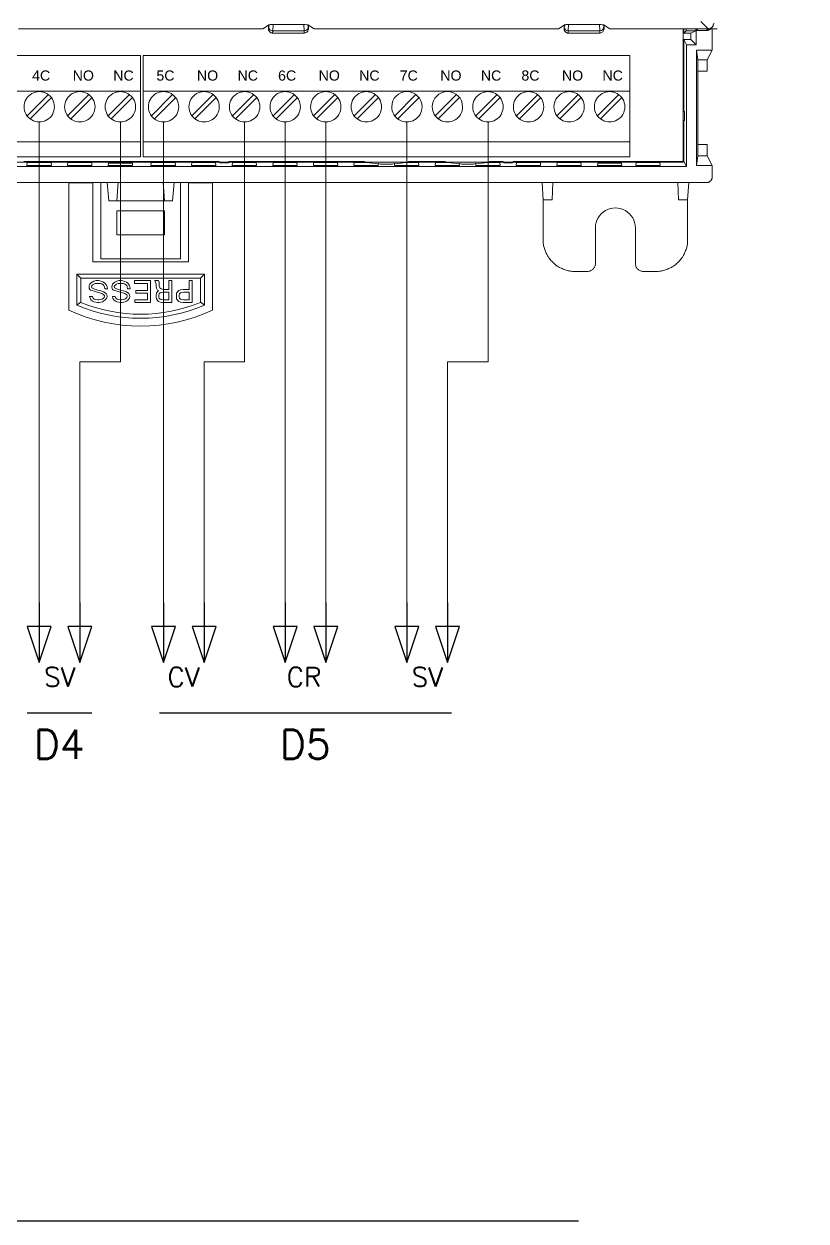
# Model space of a CAD drawing. Header units: inches. Extents: x 75782 to 87231, y -34126 to -18655.
# Drawn here: x 77370.4 to 77532.8, y -28689.3 to -28440.6 of the extents above; entities that cross this region are included whole.
import ezdxf
from ezdxf.enums import TextEntityAlignment as Align

# ---------------------------------------------------------------- set-up
doc = ezdxf.new("R2010")
doc.units = ezdxf.units.IN
doc.header["$MEASUREMENT"] = 0
doc.linetypes.add('DASHED', pattern=[19.05, 12.7, -6.35])
doc.layers.add('A-Cables 220V', color=6, linetype='Continuous', lineweight=18)
doc.layers.add('COMPONENTES', color=251, linetype='Continuous', lineweight=18)
doc.layers.add('TEXTOS', color=7, linetype='Continuous')
doc.styles.add('ARIAL', font='arial.ttf')
doc.styles.get("Standard").update_dxf_attribs({"font": 'ROMANS.SHX'})

# ---------------------------------------------------------------- blocks, each defined once
blk = doc.blocks.new('AK2-XM')
at = {"layer": 'COMPONENTES'}
for p, q in [((31924.92, 23261.9), (31924.85, 23261.85)), ((31924.89, 23261.26), (31924.92, 23261.9)), ((31925.72, 23260.68), (31925.79, 23261.94)), ((31932.21, 23261.94), (31925.79, 23261.94)), ((31932.28, 23260.68), (31932.21, 23261.94)), ((31933.07, 23261.9), (31933.15, 23261.85)), ((31933.11, 23261.26), (31933.07, 23261.9)), ((31986.31, 23261.9), (31986.24, 23261.85)), ((31986.28, 23261.26), (31986.31, 23261.9)), ((31987.11, 23260.68), (31987.17, 23261.94)), ((31993.6, 23261.94), (31987.17, 23261.94)), ((31993.67, 23260.68), (31993.6, 23261.94)), ((31994.49, 23261.26), (31994.46, 23261.9)), ((31994.46, 23261.9), (31994.53, 23261.85)), ((32014.65, 23262.56), (32016.15, 23261.06)), ((31872.94, 23261.06), (31923.67, 23261.06)), ((31924.85, 23261.85), (31923.67, 23261.06)), ((31924.85, 23261.85), (31924.85, 23261.01)), ((31924.85, 23261.01), (31924.86, 23261.02)), ((31925.68, 23260.18), (31925.69, 23260.19)), ((31932.32, 23260.18), (31925.68, 23260.18)), ((31925.69, 23260.19), (31932.31, 23260.19)), ((31925.72, 23260.68), (31932.28, 23260.68)), ((31932.32, 23260.18), (31932.31, 23260.19)), ((31933.15, 23261.01), (31933.13, 23261.02)), ((31933.15, 23261.85), (31934.32, 23261.06)), ((31933.15, 23261.85), (31933.15, 23261.01)), ((31934.32, 23261.06), (31985.06, 23261.06)), ((31986.24, 23261.85), (31985.06, 23261.06)), ((31986.24, 23261.01), (31986.24, 23261.85)), ((31986.24, 23261.01), (31986.25, 23261.02)), ((31987.07, 23260.18), (31987.08, 23260.19)), ((31987.07, 23260.18), (31993.71, 23260.18)), ((31987.08, 23260.19), (31993.69, 23260.19)), ((31987.11, 23260.68), (31993.67, 23260.68)), ((31993.71, 23260.18), (31993.69, 23260.19)), ((31994.53, 23261.01), (31994.52, 23261.02)), ((31994.53, 23261.85), (31995.71, 23261.06)), ((31994.53, 23261.01), (31994.53, 23261.85)), ((31995.71, 23261.06), (32016.15, 23261.06)), ((32010.95, 23233.4), (32010.95, 23261.06)), ((32011.09, 23260.13), (32011.09, 23261.06)), ((32011.09, 23260.13), (32011.59, 23260.63)), ((32012.59, 23260.13), (32011.09, 23260.13)), ((32011.59, 23260.63), (32011.59, 23261.06)), ((32013.58, 23260.63), (32011.59, 23260.63)), ((32012.59, 23260.13), (32013.58, 23260.63)), ((32012.59, 23258.83), (32012.59, 23260.13)), ((32013.58, 23260.63), (32013.58, 23261.06)), ((32013.66, 23260.73), (32013.99, 23261.06)), ((32013.66, 23260.73), (32015.82, 23260.73)), ((32013.66, 23257.76), (32013.66, 23260.73)), ((32016.15, 23261.06), (32013.99, 23261.06)), ((32015.82, 23260.73), (32016.15, 23261.06)), ((32016.98, 23256.63), (32016.98, 23261.06)), ((32011.09, 23243.98), (32011.09, 23258.83)), ((32011.09, 23258.83), (32011.63, 23257.76)), ((32011.09, 23258.83), (32012.59, 23258.83)), ((32011.63, 23257.76), (32011.63, 23232.44)), ((32011.63, 23257.76), (32013.66, 23257.76)), ((32013.66, 23257.76), (32012.59, 23258.83)), ((31797.24, 23255.5), (31898.3, 23255.5)), ((31898.3, 23234.45), (31898.3, 23255.5)), ((31898.85, 23255.5), (31999.91, 23255.5)), ((31898.85, 23234.45), (31898.85, 23255.5)), ((31999.91, 23234.45), (31999.91, 23255.5)), ((32013.74, 23256.63), (32013.74, 23232.69)), ((32016.98, 23256.63), (32013.74, 23256.63)), ((32013.74, 23256.63), (32013.99, 23254.63)), ((32013.99, 23254.63), (32015.98, 23254.63)), ((32013.99, 23254.63), (32013.99, 23252.28)), ((32015.98, 23254.63), (32016.98, 23256.63)), ((32015.98, 23254.63), (32015.98, 23252.28)), ((32013.99, 23252.28), (32013.99, 23237.03)), ((32013.99, 23252.28), (32015.98, 23252.28)), ((31898.3, 23237.61), (31898.3, 23251.29)), ((31898.85, 23237.61), (31898.85, 23251.29)), ((31999.91, 23237.61), (31999.91, 23251.29)), ((31797.24, 23248.13), (31898.3, 23248.13)), ((31874.72, 23242.98), (31879.14, 23247.4)), ((31883.14, 23242.98), (31887.57, 23247.4)), ((31891.57, 23242.98), (31895.99, 23247.4)), ((31898.85, 23248.13), (31999.91, 23248.13)), ((31900.53, 23242.98), (31904.95, 23247.4)), ((31908.95, 23242.98), (31913.37, 23247.4)), ((31917.37, 23242.98), (31921.8, 23247.4)), ((31925.8, 23242.98), (31930.22, 23247.4)), ((31934.22, 23242.98), (31938.64, 23247.4)), ((31942.64, 23242.98), (31947.06, 23247.4)), ((31951.06, 23242.98), (31955.48, 23247.4)), ((31959.49, 23242.98), (31963.91, 23247.4)), ((31967.91, 23242.98), (31972.33, 23247.4)), ((31976.33, 23242.98), (31980.75, 23247.4)), ((31984.75, 23242.98), (31989.17, 23247.4)), ((31993.17, 23242.98), (31997.59, 23247.4)), ((31875.35, 23242.34), (31879.78, 23246.77)), ((31883.78, 23242.34), (31888.2, 23246.77)), ((31892.2, 23242.34), (31896.62, 23246.77)), ((31901.16, 23242.34), (31905.58, 23246.77)), ((31909.58, 23242.34), (31914.01, 23246.77)), ((31918.01, 23242.34), (31922.43, 23246.77)), ((31926.43, 23242.34), (31930.85, 23246.77)), ((31934.85, 23242.34), (31939.27, 23246.77)), ((31943.27, 23242.34), (31947.69, 23246.77)), ((31951.69, 23242.34), (31956.12, 23246.77)), ((31960.12, 23242.34), (31964.54, 23246.77)), ((31968.54, 23242.34), (31972.96, 23246.77)), ((31976.96, 23242.34), (31981.38, 23246.77)), ((31985.38, 23242.34), (31989.8, 23246.77)), ((31993.8, 23242.34), (31998.23, 23246.77)), ((32011.24, 23243.83), (32011.09, 23243.98)), ((32011.24, 23242.08), (32011.09, 23241.93)), ((32011.24, 23242.08), (32011.24, 23243.83)), ((32011.09, 23233.51), (32011.09, 23241.93)), ((31797.24, 23237.61), (31898.3, 23237.61)), ((31898.85, 23237.61), (31999.91, 23237.61)), ((32013.99, 23234.68), (32013.74, 23232.69)), ((32013.99, 23237.03), (32015.98, 23237.03)), ((32013.99, 23237.03), (32013.99, 23234.68)), ((32013.99, 23234.68), (32015.98, 23234.68)), ((32015.98, 23237.03), (32015.98, 23234.68)), ((32016.98, 23232.69), (32015.98, 23234.68)), ((31784.98, 23232.44), (31898.4, 23232.44)), ((31785.66, 23233.4), (31898.3, 23233.4)), ((31797.24, 23234.45), (31898.3, 23234.45)), ((31898.4, 23233.51), (31874.04, 23233.51)), ((31874.76, 23233.33), (31874.7, 23232.66)), ((31874.7, 23232.66), (31879.76, 23232.66)), ((31879.7, 23233.33), (31874.76, 23233.33)), ((31879.76, 23232.66), (31879.7, 23233.33)), ((31883.19, 23233.33), (31883.13, 23232.66)), ((31883.13, 23232.66), (31888.19, 23232.66)), ((31888.13, 23233.33), (31883.19, 23233.33)), ((31886.59, 23232.44), (32000, 23232.44)), ((31914.61, 23233.51), (31887.12, 23233.51)), ((31887.27, 23233.4), (31999.91, 23233.4)), ((31888.19, 23232.66), (31888.13, 23233.33)), ((31891.6, 23233.13), (31891.56, 23232.66)), ((31891.56, 23232.66), (31896.62, 23232.66)), ((31896.58, 23233.13), (31891.6, 23233.13)), ((31896.62, 23232.66), (31896.58, 23233.13)), ((31898.85, 23234.45), (31999.91, 23234.45)), ((31900.51, 23233.33), (31900.45, 23232.66)), ((31900.45, 23232.66), (31905.51, 23232.66)), ((31905.45, 23233.33), (31900.51, 23233.33)), ((31905.51, 23232.66), (31905.45, 23233.33)), ((31908.94, 23233.33), (31908.88, 23232.66)), ((31908.88, 23232.66), (31913.94, 23232.66)), ((31913.88, 23233.33), (31908.94, 23233.33)), ((31913.94, 23232.66), (31913.88, 23233.33)), ((31914.61, 23233.51), (31914.75, 23233.22)), ((31914.75, 23233.22), (31916.5, 23233.22)), ((31916.65, 23233.51), (31916.5, 23233.22)), ((31944.69, 23233.51), (31916.65, 23233.51)), ((31917.37, 23233.33), (31917.31, 23232.66)), ((31917.31, 23232.66), (31922.37, 23232.66)), ((31922.31, 23233.33), (31917.37, 23233.33)), ((31922.37, 23232.66), (31922.31, 23233.33)), ((31925.8, 23233.33), (31925.74, 23232.66)), ((31925.74, 23232.66), (31930.8, 23232.66)), ((31930.74, 23233.33), (31925.8, 23233.33)), ((31930.8, 23232.66), (31930.74, 23233.33)), ((31934.23, 23233.33), (31934.17, 23232.66)), ((31934.17, 23232.66), (31939.23, 23232.66)), ((31939.17, 23233.33), (31934.23, 23233.33)), ((31939.23, 23232.66), (31939.17, 23233.33)), ((31942.6, 23232.66), (31942.65, 23233.33)), ((31947.66, 23232.66), (31942.6, 23232.66)), ((31942.65, 23233.33), (31945.14, 23233.33)), ((31945.14, 23233.33), (31944.69, 23233.51)), ((31947.63, 23233), (31945.14, 23233.33)), ((31947.62, 23233.11), (31947.63, 23233)), ((31947.62, 23233.11), (31947.73, 23233.11)), ((31947.63, 23233), (31947.66, 23232.66)), ((31948.1, 23232.96), (31947.73, 23233.11)), ((31948.1, 23232.96), (31950.58, 23232.96)), ((31950.58, 23232.96), (31950.95, 23233.11)), ((31951.06, 23233.11), (31950.95, 23233.11)), ((31951.05, 23233), (31951.03, 23232.66)), ((31951.03, 23232.66), (31956.08, 23232.66)), ((31951.05, 23233), (31953.54, 23233.33)), ((31951.06, 23233.11), (31951.05, 23233)), ((31953.54, 23233.33), (31953.99, 23233.51)), ((31956.03, 23233.33), (31953.54, 23233.33)), ((31961.55, 23233.51), (31953.99, 23233.51)), ((31956.08, 23232.66), (31956.03, 23233.33)), ((31959.45, 23232.66), (31959.51, 23233.33)), ((31964.51, 23232.66), (31959.45, 23232.66)), ((31959.51, 23233.33), (31962, 23233.33)), ((31962, 23233.33), (31961.55, 23233.51)), ((31964.48, 23233), (31962, 23233.33)), ((31964.47, 23233.11), (31964.48, 23233)), ((31964.47, 23233.11), (31964.59, 23233.11)), ((31964.48, 23233), (31964.51, 23232.66)), ((31964.96, 23232.96), (31964.59, 23233.11)), ((31967.43, 23232.96), (31964.96, 23232.96)), ((31967.43, 23232.96), (31967.81, 23233.11)), ((31967.92, 23233.11), (31967.81, 23233.11)), ((31967.91, 23233), (31967.88, 23232.66)), ((31967.88, 23232.66), (31972.94, 23232.66)), ((31967.91, 23233), (31970.4, 23233.33)), ((31967.92, 23233.11), (31967.91, 23233)), ((31970.4, 23233.33), (31970.85, 23233.51)), ((31972.88, 23233.33), (31970.4, 23233.33)), ((31973.6, 23233.51), (31970.85, 23233.51)), ((31972.94, 23232.66), (31972.88, 23233.33)), ((31973.6, 23233.51), (31973.75, 23233.22)), ((31973.75, 23233.22), (31975.5, 23233.22)), ((31975.65, 23233.51), (31975.5, 23233.22)), ((32000, 23233.51), (31975.65, 23233.51)), ((31976.37, 23233.33), (31976.31, 23232.66)), ((31976.31, 23232.66), (31981.37, 23232.66)), ((31981.31, 23233.33), (31976.37, 23233.33)), ((31981.37, 23232.66), (31981.31, 23233.33)), ((31984.8, 23233.33), (31984.74, 23232.66)), ((31984.74, 23232.66), (31989.8, 23232.66)), ((31989.74, 23233.33), (31984.8, 23233.33)), ((31989.8, 23232.66), (31989.74, 23233.33)), ((31993.21, 23233.13), (31993.17, 23232.66)), ((31993.17, 23232.66), (31998.23, 23232.66)), ((31998.19, 23233.13), (31993.21, 23233.13)), ((31998.23, 23232.66), (31998.19, 23233.13)), ((32011.09, 23233.51), (31999.42, 23233.51)), ((32010.95, 23233.4), (31999.42, 23233.4)), ((31999.42, 23232.44), (32011.63, 23232.44)), ((32001.13, 23232.66), (32001.19, 23233.33)), ((32006.19, 23232.66), (32001.13, 23232.66)), ((32001.19, 23233.33), (32006.13, 23233.33)), ((32006.13, 23233.33), (32006.19, 23232.66)), ((32011.09, 23233.51), (32011.63, 23232.44)), ((32013.74, 23232.69), (32016.98, 23232.69)), ((32016.98, 23232.69), (32016.98, 23230.28)), ((32015.82, 23229.12), (31780.79, 23229.12)), ((31883.37, 23229.07), (31883.37, 23202.61)), ((31883.37, 23229.07), (31888.35, 23229.07)), ((31888.35, 23229.07), (31888.35, 23212.66)), ((31890.01, 23213.31), (31890.01, 23229.22)), ((31891.67, 23225.32), (31891.34, 23229.12)), ((31893.33, 23225.32), (31893.66, 23229.12)), ((31903.28, 23225.32), (31902.95, 23229.12)), ((31904.94, 23225.32), (31905.27, 23229.12)), ((31906.6, 23213.31), (31906.6, 23229.22)), ((31908.26, 23229.07), (31908.26, 23212.66)), ((31908.26, 23229.07), (31913.24, 23229.07)), ((31913.24, 23229.07), (31913.24, 23202.61)), ((31981.89, 23225.52), (31981.67, 23229.12)), ((31983.77, 23225.52), (31983.89, 23229.12)), ((32009.89, 23229.12), (32010.01, 23225.52)), ((32011.89, 23225.52), (32012.11, 23229.12)), ((31891.67, 23225.32), (31893.33, 23225.32)), ((31903.28, 23225.32), (31893.33, 23225.32)), ((31904.94, 23225.32), (31903.28, 23225.32)), ((31981.89, 23225.52), (31981.89, 23217.3)), ((31983.77, 23225.52), (31981.89, 23225.52)), ((32010.01, 23225.52), (32011.89, 23225.52)), ((32011.89, 23217.3), (32011.89, 23225.52)), ((31903.28, 23223.25), (31893.33, 23223.25)), ((31893.33, 23223.25), (31893.33, 23218.27)), ((31903.28, 23218.27), (31903.28, 23223.25)), ((31992.74, 23212.33), (31992.74, 23219.73)), ((32001.04, 23219.73), (32001.04, 23212.33)), ((31893.33, 23218.27), (31903.28, 23218.27)), ((31908.26, 23212.66), (31888.35, 23212.66)), ((31890.01, 23213.31), (31906.6, 23213.31)), ((31911.58, 23210.08), (31885.03, 23210.08)), ((31885.03, 23210.08), (31885.03, 23203.69)), ((31885.03, 23210.08), (31885.86, 23209.25)), ((31911.58, 23210.08), (31910.75, 23209.25)), ((31911.58, 23203.69), (31911.58, 23210.08)), ((31988.52, 23210.67), (31991.08, 23210.67)), ((32002.7, 23210.67), (32005.26, 23210.67)), ((31885.86, 23209.25), (31910.75, 23209.25)), ((31885.86, 23204.24), (31885.86, 23209.25)), ((31887.58, 23207.38), (31887.64, 23207.73)), ((31887.64, 23207.1), (31887.58, 23207.38)), ((31887.64, 23207.73), (31887.75, 23208.01)), ((31887.75, 23208.01), (31887.92, 23208.24)), ((31887.92, 23208.24), (31888.21, 23208.47)), ((31888.15, 23207.67), (31888.1, 23207.5)), ((31888.1, 23207.5), (31888.15, 23207.27)), ((31888.32, 23207.9), (31888.15, 23207.67)), ((31888.15, 23207.27), (31888.27, 23207.16)), ((31888.21, 23208.47), (31888.61, 23208.64)), ((31888.55, 23208.01), (31888.32, 23207.9)), ((31888.89, 23208.13), (31888.55, 23208.01)), ((31888.61, 23208.64), (31889.06, 23208.75)), ((31889.35, 23208.18), (31888.89, 23208.13)), ((31889.06, 23208.75), (31889.58, 23208.75)), ((31889.64, 23208.18), (31889.35, 23208.18)), ((31889.58, 23208.75), (31889.86, 23208.7)), ((31889.98, 23208.13), (31889.64, 23208.18)), ((31889.86, 23208.7), (31890.32, 23208.58)), ((31890.21, 23208.07), (31889.98, 23208.13)), ((31890.43, 23207.95), (31890.21, 23208.07)), ((31890.32, 23208.58), (31890.6, 23208.47)), ((31890.66, 23207.73), (31890.43, 23207.95)), ((31890.6, 23208.47), (31890.89, 23208.24)), ((31890.78, 23207.44), (31890.66, 23207.73)), ((31890.83, 23207.04), (31890.78, 23207.44)), ((31890.89, 23208.24), (31891.18, 23207.84)), ((31891.18, 23207.84), (31891.35, 23207.44)), ((31891.35, 23207.44), (31891.4, 23207.04)), ((31892.32, 23207.38), (31892.37, 23207.73)), ((31892.37, 23207.1), (31892.32, 23207.38)), ((31892.37, 23207.73), (31892.49, 23208.01)), ((31892.49, 23208.01), (31892.66, 23208.24)), ((31892.66, 23208.24), (31892.94, 23208.47)), ((31892.89, 23207.67), (31892.83, 23207.5)), ((31892.83, 23207.5), (31892.89, 23207.27)), ((31893.06, 23207.9), (31892.89, 23207.67)), ((31892.89, 23207.27), (31893, 23207.16)), ((31892.94, 23208.47), (31893.34, 23208.64)), ((31893.29, 23208.01), (31893.06, 23207.9)), ((31893.63, 23208.13), (31893.29, 23208.01)), ((31893.34, 23208.64), (31893.8, 23208.75)), ((31894.08, 23208.18), (31893.63, 23208.13)), ((31893.8, 23208.75), (31894.31, 23208.75)), ((31894.37, 23208.18), (31894.08, 23208.18)), ((31894.31, 23208.75), (31894.6, 23208.7)), ((31894.71, 23208.13), (31894.37, 23208.18)), ((31894.6, 23208.7), (31895.05, 23208.58)), ((31894.94, 23208.07), (31894.71, 23208.13)), ((31895.17, 23207.95), (31894.94, 23208.07)), ((31895.05, 23208.58), (31895.34, 23208.47)), ((31895.4, 23207.73), (31895.17, 23207.95)), ((31895.34, 23208.47), (31895.62, 23208.24)), ((31895.51, 23207.44), (31895.4, 23207.73)), ((31895.57, 23207.04), (31895.51, 23207.44)), ((31895.62, 23208.24), (31895.91, 23207.84)), ((31895.91, 23207.84), (31896.08, 23207.44)), ((31896.08, 23207.44), (31896.14, 23207.04)), ((31897.05, 23208.18), (31897.05, 23208.75)), ((31897.05, 23208.75), (31900.36, 23208.75)), ((31899.73, 23208.18), (31897.05, 23208.18)), ((31899.73, 23206.7), (31899.73, 23208.18)), ((31900.36, 23208.75), (31900.36, 23204.19)), ((31901.27, 23208.75), (31902.01, 23208.75)), ((31901.44, 23208.3), (31901.27, 23208.75)), ((31901.5, 23207.9), (31901.44, 23208.3)), ((31901.5, 23207.56), (31901.5, 23207.9)), ((31901.56, 23207.16), (31901.5, 23207.56)), ((31902.01, 23208.75), (31902.13, 23208.35)), ((31902.13, 23208.35), (31902.18, 23207.9)), ((31902.18, 23207.9), (31902.18, 23207.56)), ((31902.18, 23207.56), (31902.3, 23207.27)), ((31902.3, 23207.27), (31902.47, 23207.1)), ((31904.18, 23206.93), (31904.18, 23208.75)), ((31904.18, 23208.75), (31904.81, 23208.75)), ((31904.81, 23208.75), (31904.81, 23204.19)), ((31908.4, 23206.93), (31908.4, 23208.75)), ((31908.4, 23208.75), (31909.03, 23208.75)), ((31909.03, 23208.75), (31909.03, 23204.19)), ((31910.75, 23209.25), (31910.75, 23204.24)), ((31887.75, 23206.93), (31887.64, 23207.1)), ((31887.7, 23205.45), (31888.27, 23205.45)), ((31887.81, 23205.05), (31887.7, 23205.45)), ((31887.92, 23206.81), (31887.75, 23206.93)), ((31887.98, 23204.76), (31887.81, 23205.05)), ((31888.21, 23206.7), (31887.92, 23206.81)), ((31888.32, 23204.48), (31887.98, 23204.76)), ((31888.89, 23206.47), (31888.21, 23206.7)), ((31888.27, 23207.16), (31888.55, 23207.04)), ((31888.27, 23205.45), (31888.38, 23205.16)), ((31888.38, 23205.16), (31888.67, 23204.93)), ((31888.55, 23207.04), (31889.41, 23206.81)), ((31888.67, 23204.93), (31889.01, 23204.82)), ((31890.26, 23206.07), (31888.89, 23206.47)), ((31889.01, 23204.82), (31889.35, 23204.76)), ((31889.35, 23204.76), (31889.64, 23204.76)), ((31889.41, 23206.81), (31890.03, 23206.64)), ((31889.64, 23204.76), (31889.98, 23204.82)), ((31889.98, 23204.82), (31890.32, 23204.93)), ((31890.03, 23206.64), (31890.6, 23206.41)), ((31890.66, 23205.84), (31890.26, 23206.07)), ((31890.32, 23204.93), (31890.49, 23205.05)), ((31890.49, 23205.05), (31890.72, 23205.27)), ((31890.6, 23206.41), (31891.12, 23206.07)), ((31890.95, 23204.76), (31890.6, 23204.48)), ((31890.78, 23205.62), (31890.66, 23205.84)), ((31890.72, 23205.27), (31890.78, 23205.5)), ((31890.78, 23205.5), (31890.78, 23205.62)), ((31891.4, 23207.04), (31890.83, 23207.04)), ((31891.18, 23205.05), (31890.95, 23204.76)), ((31891.12, 23206.07), (31891.29, 23205.79)), ((31891.29, 23205.22), (31891.18, 23205.05)), ((31891.29, 23205.79), (31891.35, 23205.5)), ((31891.35, 23205.39), (31891.29, 23205.22)), ((31891.35, 23205.5), (31891.35, 23205.39)), ((31892.49, 23206.93), (31892.37, 23207.1)), ((31892.54, 23205.05), (31892.43, 23205.45)), ((31892.43, 23205.45), (31893, 23205.45)), ((31892.66, 23206.81), (31892.49, 23206.93)), ((31892.71, 23204.76), (31892.54, 23205.05)), ((31892.94, 23206.7), (31892.66, 23206.81)), ((31893.06, 23204.48), (31892.71, 23204.76)), ((31893.63, 23206.47), (31892.94, 23206.7)), ((31893, 23207.16), (31893.29, 23207.04)), ((31893, 23205.45), (31893.11, 23205.16)), ((31893.11, 23205.16), (31893.4, 23204.93)), ((31893.29, 23207.04), (31894.14, 23206.81)), ((31893.4, 23204.93), (31893.74, 23204.82)), ((31895, 23206.07), (31893.63, 23206.47)), ((31893.74, 23204.82), (31894.08, 23204.76)), ((31894.08, 23204.76), (31894.37, 23204.76)), ((31894.14, 23206.81), (31894.77, 23206.64)), ((31894.37, 23204.76), (31894.71, 23204.82)), ((31894.71, 23204.82), (31895.05, 23204.93)), ((31894.77, 23206.64), (31895.34, 23206.41)), ((31895.4, 23205.84), (31895, 23206.07)), ((31895.05, 23204.93), (31895.22, 23205.05)), ((31895.22, 23205.05), (31895.45, 23205.27)), ((31895.34, 23206.41), (31895.85, 23206.07)), ((31895.68, 23204.76), (31895.34, 23204.48)), ((31895.51, 23205.62), (31895.4, 23205.84)), ((31895.45, 23205.27), (31895.51, 23205.5)), ((31895.51, 23205.5), (31895.51, 23205.62)), ((31896.14, 23207.04), (31895.57, 23207.04)), ((31895.91, 23205.05), (31895.68, 23204.76)), ((31895.85, 23206.07), (31896.02, 23205.79)), ((31896.02, 23205.22), (31895.91, 23205.05)), ((31896.02, 23205.79), (31896.08, 23205.5)), ((31896.08, 23205.39), (31896.02, 23205.22)), ((31896.08, 23205.5), (31896.08, 23205.39)), ((31897.11, 23204.19), (31897.11, 23204.76)), ((31897.11, 23204.76), (31899.73, 23204.76)), ((31897.33, 23206.13), (31897.33, 23206.7)), ((31897.33, 23206.7), (31899.73, 23206.7)), ((31899.73, 23206.13), (31897.33, 23206.13)), ((31899.73, 23204.76), (31899.73, 23206.13)), ((31901.5, 23205.73), (31901.56, 23206.13)), ((31901.5, 23205.39), (31901.5, 23205.73)), ((31901.56, 23204.99), (31901.5, 23205.39)), ((31901.56, 23207.16), (31901.78, 23206.81)), ((31901.56, 23206.13), (31901.78, 23206.47)), ((31901.78, 23204.65), (31901.56, 23204.99)), ((31902.07, 23206.64), (31901.78, 23206.81)), ((31901.78, 23206.47), (31902.07, 23206.64)), ((31902.07, 23205.73), (31902.18, 23206.02)), ((31902.07, 23205.39), (31902.07, 23205.73)), ((31902.18, 23205.1), (31902.07, 23205.39)), ((31902.35, 23206.19), (31902.18, 23206.02)), ((31902.35, 23204.93), (31902.18, 23205.1)), ((31902.35, 23206.19), (31902.64, 23206.3)), ((31902.35, 23204.93), (31902.64, 23204.82)), ((31902.47, 23207.1), (31902.75, 23206.99)), ((31902.98, 23206.36), (31902.64, 23206.3)), ((31902.98, 23204.76), (31902.64, 23204.82)), ((31902.75, 23206.99), (31903.09, 23206.93)), ((31902.98, 23206.36), (31904.18, 23206.36)), ((31902.98, 23204.76), (31904.18, 23204.76)), ((31903.09, 23206.93), (31904.18, 23206.93)), ((31904.18, 23204.76), (31904.18, 23206.36)), ((31905.72, 23205.73), (31905.78, 23206.13)), ((31905.72, 23205.39), (31905.72, 23205.73)), ((31905.78, 23204.99), (31905.72, 23205.39)), ((31905.78, 23206.13), (31906, 23206.47)), ((31906, 23204.65), (31905.78, 23204.99)), ((31906, 23206.47), (31906.23, 23206.7)), ((31906.23, 23206.7), (31906.57, 23206.87)), ((31906.29, 23205.73), (31906.4, 23206.02)), ((31906.29, 23205.73), (31906.29, 23205.39)), ((31906.4, 23205.1), (31906.29, 23205.39)), ((31906.4, 23206.02), (31906.57, 23206.19)), ((31906.57, 23204.93), (31906.4, 23205.1)), ((31906.57, 23206.87), (31907.03, 23206.93)), ((31906.57, 23206.19), (31906.86, 23206.3)), ((31906.86, 23204.82), (31906.57, 23204.93)), ((31906.86, 23206.3), (31907.2, 23206.36)), ((31907.2, 23204.76), (31906.86, 23204.82)), ((31907.03, 23206.93), (31908.4, 23206.93)), ((31907.2, 23206.36), (31908.4, 23206.36)), ((31908.4, 23204.76), (31907.2, 23204.76)), ((31908.4, 23206.36), (31908.4, 23204.76)), ((31888.61, 23204.36), (31888.32, 23204.48)), ((31889.01, 23204.25), (31888.61, 23204.36)), ((31889.35, 23204.19), (31889.01, 23204.25)), ((31889.69, 23204.19), (31889.35, 23204.19)), ((31890.03, 23204.25), (31889.69, 23204.19)), ((31890.38, 23204.36), (31890.03, 23204.25)), ((31890.6, 23204.48), (31890.38, 23204.36)), ((31893.34, 23204.36), (31893.06, 23204.48)), ((31893.74, 23204.25), (31893.34, 23204.36)), ((31894.08, 23204.19), (31893.74, 23204.25)), ((31894.43, 23204.19), (31894.08, 23204.19)), ((31894.77, 23204.25), (31894.43, 23204.19)), ((31895.11, 23204.36), (31894.77, 23204.25)), ((31895.34, 23204.48), (31895.11, 23204.36)), ((31900.36, 23204.19), (31897.11, 23204.19)), ((31902.01, 23204.42), (31901.78, 23204.65)), ((31902.35, 23204.25), (31902.01, 23204.42)), ((31902.81, 23204.19), (31902.35, 23204.25)), ((31904.81, 23204.19), (31902.81, 23204.19)), ((31906.23, 23204.42), (31906, 23204.65)), ((31906.57, 23204.25), (31906.23, 23204.42)), ((31907.03, 23204.19), (31906.57, 23204.25)), ((31909.03, 23204.19), (31907.03, 23204.19))]:
    blk.add_line(p, q, dxfattribs=at)
for centre, major_axis, start_param, end_param in [((31877.25, 23244.87), (2.23, 2.23), 5.497787, 8.63938), ((31885.67, 23244.87), (2.23, 2.23), 5.497787, 8.63938), ((31894.09, 23244.87), (2.23, 2.23), 5.497787, 8.63938), ((31903.06, 23244.87), (2.23, 2.23), 5.497787, 8.63938), ((31911.48, 23244.87), (2.23, 2.23), 5.497787, 8.63938), ((31919.9, 23244.87), (2.23, 2.23), 5.497787, 8.63938), ((31928.32, 23244.87), (2.23, 2.23), 5.497787, 8.63938), ((31936.75, 23244.87), (2.23, 2.23), 5.497787, 8.63938), ((31945.17, 23244.87), (2.23, 2.23), 5.497787, 8.63938), ((31953.59, 23244.87), (-2.23, 2.23), 3.926991, 7.068583), ((31962.01, 23244.87), (-2.23, 2.23), 3.926991, 7.068583), ((31970.43, 23244.87), (2.23, 2.23), 5.497787, 8.63938), ((31978.86, 23244.87), (2.23, 2.23), 5.497787, 8.63938), ((31987.28, 23244.87), (2.23, 2.23), 5.497787, 8.63938), ((31995.7, 23244.87), (2.23, 2.23), 5.497787, 8.63938), ((31877.25, 23244.87), (2.23, 2.23), 2.356194, 5.497787), ((31885.67, 23244.87), (2.23, 2.23), 2.356194, 5.497787), ((31894.09, 23244.87), (2.23, 2.23), 2.356194, 5.497787), ((31903.06, 23244.87), (2.23, 2.23), 2.356194, 5.497787), ((31911.48, 23244.87), (2.23, 2.23), 2.356194, 5.497787), ((31919.9, 23244.87), (2.23, 2.23), 2.356194, 5.497787), ((31928.32, 23244.87), (2.23, 2.23), 2.356194, 5.497787), ((31936.75, 23244.87), (-2.23, 2.23), 0.785398, 3.926991), ((31945.17, 23244.87), (2.23, 2.23), 2.356194, 5.497787), ((31953.59, 23244.87), (-2.23, 2.23), 0.785398, 3.926991), ((31962.01, 23244.87), (2.23, 2.23), 2.356194, 5.497787), ((31970.43, 23244.87), (2.23, 2.23), 2.356194, 5.497787), ((31978.86, 23244.87), (2.23, 2.23), 2.356194, 5.497787), ((31987.28, 23244.87), (2.23, 2.23), 2.356194, 5.497787), ((31995.7, 23244.87), (2.23, 2.23), 2.356194, 5.497787), ((31996.89, 23219.73), (2.93, 2.93), 5.497787, 8.63938), ((31898.3, 23234.55), (-24.93, 24.93), 1.918857, 2.793532), ((31898.3, 23234.55), (-23.76, 23.76), 1.950059, 2.76233), ((31898.3, 23234.55), (-23.17, 23.17), 1.966672, 2.745717)]:
    blk.add_ellipse(centre, major_axis=major_axis, ratio=1, start_param=start_param, end_param=end_param, dxfattribs=at)
for points, knots in [([(31925.79, 23261.94), (31925.78, 23261.94), (31925.76, 23261.94), (31925.74, 23261.94), (31925.72, 23261.94), (31925.7, 23261.94), (31925.66, 23261.94), (31925.6, 23261.94), (31925.54, 23261.94), (31925.5, 23261.94), (31925.47, 23261.93), (31925.44, 23261.93), (31925.42, 23261.93), (31925.41, 23261.93), (31925.39, 23261.93), (31925.36, 23261.93), (31925.34, 23261.93), (31925.31, 23261.93), (31925.28, 23261.93), (31925.26, 23261.93), (31925.23, 23261.93), (31925.21, 23261.93), (31925.19, 23261.93), (31925.16, 23261.92), (31925.11, 23261.92), (31925.05, 23261.92), (31925, 23261.91), (31924.96, 23261.91), (31924.94, 23261.9), (31924.94, 23261.9), (31924.93, 23261.9), (31924.93, 23261.9), (31924.93, 23261.9), (31924.93, 23261.9), (31924.92, 23261.9)], [0, 0, 0, 0, 0.0350276, 0.0589202, 0.0684149, 0.0779537, 0.138618, 0.2170787, 0.2753862, 0.3275305, 0.3590296, 0.3882882, 0.4054112, 0.4230535, 0.4471006, 0.4725592, 0.5000329, 0.5276886, 0.5600518, 0.5926518, 0.6219083, 0.6481477, 0.6683952, 0.689347, 0.7562793, 0.8334478, 0.8848621, 0.9289375, 0.9438322, 0.9546407, 0.9559906, 0.9576927, 0.9612206, 0.9657864, 0.9657864, 0.9657864, 0.9657864]), ([(31932.21, 23261.94), (31932.4, 23261.94), (31932.69, 23261.94), (31932.98, 23261.91), (31933.07, 23261.9)], [0, 0, 0, 0, 0.6459799, 0.9648032, 0.9648032, 0.9648032, 0.9648032]), ([(31987.17, 23261.94), (31987.16, 23261.94), (31987.15, 23261.94), (31987.13, 23261.94), (31987.11, 23261.94), (31987.09, 23261.94), (31987.04, 23261.94), (31986.99, 23261.94), (31986.93, 23261.94), (31986.89, 23261.94), (31986.85, 23261.93), (31986.83, 23261.93), (31986.81, 23261.93), (31986.78, 23261.93), (31986.76, 23261.93), (31986.74, 23261.93), (31986.72, 23261.93), (31986.7, 23261.93), (31986.67, 23261.93), (31986.65, 23261.93), (31986.62, 23261.93), (31986.59, 23261.93), (31986.57, 23261.92), (31986.55, 23261.92), (31986.53, 23261.92), (31986.51, 23261.92), (31986.48, 23261.92), (31986.45, 23261.92), (31986.42, 23261.92), (31986.4, 23261.91), (31986.38, 23261.91), (31986.36, 23261.91), (31986.35, 23261.91), (31986.34, 23261.91), (31986.33, 23261.9), (31986.32, 23261.9), (31986.32, 23261.9), (31986.32, 23261.9), (31986.32, 23261.9), (31986.31, 23261.9), (31986.31, 23261.9)], [0, 0, 0, 0, 0.0350276, 0.0589202, 0.0684149, 0.0779537, 0.138618, 0.2170787, 0.2752781, 0.3266656, 0.3574004, 0.387407, 0.4108443, 0.4349268, 0.458881, 0.482581, 0.5042014, 0.526319, 0.5586406, 0.5921598, 0.6222787, 0.6516029, 0.6775844, 0.7024325, 0.7226681, 0.7435624, 0.7763696, 0.810892, 0.8392787, 0.866475, 0.886734, 0.907057, 0.9223462, 0.9374141, 0.9457606, 0.9531883, 0.9559527, 0.9587884, 0.9619681, 0.9657304, 0.9657304, 0.9657304, 0.9657304]), ([(31993.6, 23261.94), (31993.79, 23261.94), (31994.08, 23261.94), (31994.37, 23261.91), (31994.46, 23261.9)], [0, 0, 0, 0, 0.6459799, 0.9648032, 0.9648032, 0.9648032, 0.9648032]), ([(32017.31, 23262.22), (32017.31, 23262.14), (32017.31, 23262), (32017.23, 23261.79), (32017.14, 23261.62), (32017.05, 23261.48), (32016.98, 23261.39), (32016.89, 23261.32), (32016.76, 23261.24), (32016.58, 23261.14), (32016.38, 23261.07), (32016.23, 23261.06), (32016.15, 23261.06)], [0, 0, 0, 0, 0.273484, 0.487793, 0.721609, 0.93584, 1.02062, 1.1054, 1.319632, 1.553447, 1.767756, 2.04124, 2.04124, 2.04124, 2.04124]), ([(31924.85, 23261.01), (31924.85, 23260.96), (31924.86, 23260.87), (31924.89, 23260.77), (31924.92, 23260.7), (31924.93, 23260.67), (31924.94, 23260.65), (31924.95, 23260.63), (31924.96, 23260.62), (31924.97, 23260.59), (31924.99, 23260.57), (31925.01, 23260.55), (31925.02, 23260.53), (31925.03, 23260.51), (31925.04, 23260.5), (31925.06, 23260.48), (31925.08, 23260.45), (31925.1, 23260.43), (31925.12, 23260.42), (31925.14, 23260.4), (31925.16, 23260.38), (31925.17, 23260.37), (31925.19, 23260.35), (31925.21, 23260.34), (31925.23, 23260.32), (31925.25, 23260.31), (31925.28, 23260.3), (31925.3, 23260.29), (31925.32, 23260.27), (31925.34, 23260.26), (31925.36, 23260.25), (31925.38, 23260.24), (31925.41, 23260.23), (31925.44, 23260.22), (31925.47, 23260.21), (31925.5, 23260.2), (31925.53, 23260.2), (31925.57, 23260.19), (31925.62, 23260.18), (31925.66, 23260.18), (31925.68, 23260.18)], [0, 0, 0, 0, 0.169238, 0.301046, 0.359453, 0.409069, 0.423274, 0.438747, 0.463211, 0.492081, 0.527809, 0.561483, 0.581668, 0.60121, 0.627844, 0.656618, 0.690969, 0.724716, 0.751858, 0.778386, 0.805491, 0.832951, 0.860275, 0.887606, 0.915175, 0.942773, 0.970432, 0.998123, 1.025597, 1.052478, 1.077777, 1.103116, 1.136307, 1.170507, 1.209101, 1.246228, 1.281968, 1.317154, 1.375436, 1.445675, 1.445675, 1.445675, 1.445675]), ([(31924.89, 23261.26), (31924.89, 23261.24), (31924.89, 23261.19), (31924.88, 23261.14), (31924.88, 23261.1), (31924.88, 23261.08), (31924.88, 23261.07), (31924.87, 23261.06), (31924.87, 23261.05), (31924.87, 23261.05), (31924.87, 23261.04), (31924.87, 23261.04), (31924.87, 23261.03), (31924.87, 23261.03), (31924.86, 23261.02), (31924.86, 23261.02), (31924.86, 23261.02)], [0, 0, 0, 0, 0.0798094, 0.1520315, 0.1793754, 0.2042134, 0.2149888, 0.2262735, 0.233668, 0.2408636, 0.2452062, 0.249967, 0.2581475, 0.2663044, 0.2705451, 0.2746573, 0.2746573, 0.2746573, 0.2746573]), ([(31924.86, 23261.02), (31924.92, 23260.8), (31925.03, 23260.36), (31925.47, 23260.25), (31925.69, 23260.19)], [0, 0, 0, 0, 0.703844, 1.407324, 1.407324, 1.407324, 1.407324]), ([(31924.89, 23261.26), (31924.96, 23261.11), (31925.13, 23260.77), (31925.51, 23260.71), (31925.72, 23260.68)], [0, 0, 0, 0, 0.535699, 1.202825, 1.202825, 1.202825, 1.202825]), ([(31925.72, 23260.68), (31925.72, 23260.63), (31925.72, 23260.54), (31925.71, 23260.43), (31925.71, 23260.36), (31925.71, 23260.32), (31925.7, 23260.27), (31925.7, 23260.24), (31925.7, 23260.21), (31925.69, 23260.2), (31925.69, 23260.19)], [0, 0, 0, 0, 0.1591969, 0.2999041, 0.351753, 0.4032306, 0.4467596, 0.4928857, 0.5228414, 0.5441218, 0.5441218, 0.5441218, 0.5441218]), ([(31932.28, 23260.68), (31932.49, 23260.71), (31932.87, 23260.77), (31933.03, 23261.11), (31933.11, 23261.26)], [0, 0, 0, 0, 0.667126, 1.202825, 1.202825, 1.202825, 1.202825]), ([(31932.28, 23260.68), (31932.28, 23260.6), (31932.28, 23260.49), (31932.29, 23260.38), (31932.29, 23260.34), (31932.29, 23260.32), (31932.29, 23260.28), (31932.3, 23260.24), (31932.3, 23260.21), (31932.3, 23260.2), (31932.31, 23260.19)], [0, 0, 0, 0, 0.2454282, 0.3633833, 0.3756262, 0.3919422, 0.4360656, 0.4898353, 0.5223364, 0.5441007, 0.5441007, 0.5441007, 0.5441007]), ([(31932.31, 23260.19), (31932.53, 23260.25), (31932.96, 23260.36), (31933.08, 23260.8), (31933.13, 23261.02)], [0, 0, 0, 0, 0.70348, 1.407324, 1.407324, 1.407324, 1.407324]), ([(31932.32, 23260.18), (31932.54, 23260.24), (31932.98, 23260.35), (31933.09, 23260.79), (31933.15, 23261.01)], [0, 0, 0, 0, 0.704295, 1.408225, 1.408225, 1.408225, 1.408225]), ([(31933.11, 23261.26), (31933.11, 23261.23), (31933.11, 23261.18), (31933.11, 23261.13), (31933.12, 23261.1), (31933.12, 23261.08), (31933.12, 23261.07), (31933.12, 23261.07), (31933.12, 23261.06), (31933.12, 23261.05), (31933.13, 23261.04), (31933.13, 23261.04), (31933.13, 23261.03), (31933.13, 23261.03), (31933.13, 23261.02), (31933.13, 23261.02), (31933.13, 23261.02)], [0, 0, 0, 0, 0.1016477, 0.1687354, 0.1851351, 0.2016578, 0.2106815, 0.2206916, 0.2293681, 0.2380434, 0.243974, 0.250244, 0.2584713, 0.2664, 0.2705573, 0.2746602, 0.2746602, 0.2746602, 0.2746602]), ([(31987.07, 23260.18), (31987.04, 23260.18), (31986.99, 23260.18), (31986.94, 23260.19), (31986.91, 23260.2), (31986.89, 23260.2), (31986.87, 23260.21), (31986.85, 23260.21), (31986.82, 23260.22), (31986.79, 23260.23), (31986.76, 23260.25), (31986.73, 23260.26), (31986.7, 23260.28), (31986.68, 23260.29), (31986.66, 23260.3), (31986.64, 23260.32), (31986.62, 23260.33), (31986.6, 23260.34), (31986.58, 23260.36), (31986.56, 23260.37), (31986.54, 23260.39), (31986.52, 23260.4), (31986.51, 23260.42), (31986.49, 23260.43), (31986.46, 23260.46), (31986.43, 23260.5), (31986.39, 23260.54), (31986.36, 23260.59), (31986.34, 23260.63), (31986.32, 23260.67), (31986.3, 23260.7), (31986.29, 23260.73), (31986.28, 23260.75), (31986.27, 23260.78), (31986.27, 23260.81), (31986.26, 23260.83), (31986.25, 23260.86), (31986.25, 23260.89), (31986.24, 23260.94), (31986.24, 23260.99), (31986.24, 23261.01)], [0, 0, 0, 0, 0.094023, 0.158967, 0.17911, 0.19947, 0.22051, 0.243602, 0.276103, 0.310706, 0.353703, 0.396084, 0.42787, 0.458891, 0.486761, 0.513607, 0.534039, 0.555058, 0.588137, 0.623038, 0.652057, 0.677279, 0.694247, 0.711275, 0.765244, 0.827642, 0.887759, 0.946559, 1.005924, 1.061667, 1.091136, 1.120075, 1.151277, 1.183967, 1.216361, 1.24668, 1.273638, 1.299882, 1.361865, 1.446033, 1.446033, 1.446033, 1.446033]), ([(31986.28, 23261.26), (31986.28, 23261.24), (31986.28, 23261.19), (31986.27, 23261.14), (31986.27, 23261.1), (31986.27, 23261.08), (31986.26, 23261.06), (31986.26, 23261.04), (31986.26, 23261.03), (31986.25, 23261.02), (31986.25, 23261.02)], [0, 0, 0, 0, 0.0795567, 0.1500078, 0.1761271, 0.2018965, 0.2235071, 0.2462854, 0.2623018, 0.2747314, 0.2747314, 0.2747314, 0.2747314]), ([(31987.08, 23260.19), (31986.86, 23260.25), (31986.42, 23260.36), (31986.31, 23260.8), (31986.25, 23261.02)], [0, 0, 0, 0, 0.70348, 1.407324, 1.407324, 1.407324, 1.407324]), ([(31986.28, 23261.26), (31986.35, 23261.11), (31986.51, 23260.77), (31986.9, 23260.71), (31987.11, 23260.68)], [0, 0, 0, 0, 0.535699, 1.202825, 1.202825, 1.202825, 1.202825]), ([(31987.11, 23260.68), (31987.11, 23260.63), (31987.1, 23260.54), (31987.1, 23260.43), (31987.1, 23260.36), (31987.09, 23260.32), (31987.09, 23260.3), (31987.09, 23260.28), (31987.09, 23260.27), (31987.09, 23260.25), (31987.09, 23260.24), (31987.09, 23260.23), (31987.08, 23260.21), (31987.08, 23260.2), (31987.08, 23260.2), (31987.08, 23260.19), (31987.08, 23260.19)], [0, 0, 0, 0, 0.159822, 0.304906, 0.3594579, 0.4065267, 0.4228269, 0.4407771, 0.4575461, 0.4748099, 0.4865984, 0.4991523, 0.5155013, 0.5311002, 0.5379445, 0.5441055, 0.5441055, 0.5441055, 0.5441055]), ([(31993.67, 23260.68), (31993.88, 23260.71), (31994.26, 23260.77), (31994.42, 23261.11), (31994.49, 23261.26)], [0, 0, 0, 0, 0.667126, 1.202825, 1.202825, 1.202825, 1.202825]), ([(31993.67, 23260.68), (31993.67, 23260.6), (31993.67, 23260.49), (31993.68, 23260.38), (31993.68, 23260.33), (31993.68, 23260.32), (31993.68, 23260.31), (31993.68, 23260.29), (31993.68, 23260.27), (31993.68, 23260.26), (31993.69, 23260.24), (31993.69, 23260.23), (31993.69, 23260.22), (31993.69, 23260.21), (31993.69, 23260.2), (31993.69, 23260.19), (31993.69, 23260.19)], [0, 0, 0, 0, 0.2459553, 0.3676017, 0.3807937, 0.396872, 0.4117036, 0.4295418, 0.4501037, 0.4709261, 0.485518, 0.499895, 0.5126625, 0.5256025, 0.5355748, 0.5440706, 0.5440706, 0.5440706, 0.5440706]), ([(31993.69, 23260.19), (31993.91, 23260.25), (31994.35, 23260.36), (31994.47, 23260.8), (31994.52, 23261.02)], [0, 0, 0, 0, 0.70348, 1.407324, 1.407324, 1.407324, 1.407324]), ([(31993.71, 23260.18), (31993.92, 23260.24), (31994.36, 23260.35), (31994.48, 23260.79), (31994.53, 23261.01)], [0, 0, 0, 0, 0.704295, 1.408225, 1.408225, 1.408225, 1.408225]), ([(31994.49, 23261.26), (31994.5, 23261.23), (31994.5, 23261.18), (31994.5, 23261.13), (31994.51, 23261.1), (31994.51, 23261.08), (31994.51, 23261.07), (31994.51, 23261.06), (31994.51, 23261.05), (31994.51, 23261.05), (31994.51, 23261.04), (31994.52, 23261.04), (31994.52, 23261.03), (31994.52, 23261.03), (31994.52, 23261.02), (31994.52, 23261.02), (31994.52, 23261.02)], [0, 0, 0, 0, 0.1015956, 0.1683184, 0.1846296, 0.2018392, 0.2132929, 0.2255192, 0.2332321, 0.2406574, 0.2452037, 0.2499939, 0.2565706, 0.2634612, 0.2692658, 0.2746187, 0.2746187, 0.2746187, 0.2746187]), ([(32016.64, 23261.07), (32016.6, 23261.03), (32016.52, 23260.96), (32016.39, 23260.88), (32016.26, 23260.82), (32016.13, 23260.77), (32015.98, 23260.74), (32015.88, 23260.73), (32015.82, 23260.73)], [0, 0, 0, 0, 0.204176, 0.35528, 0.511172, 0.667058, 0.818077, 1.02213, 1.02213, 1.02213, 1.02213]), ([(32015.82, 23229.12), (32015.9, 23229.12), (32016.05, 23229.12), (32016.25, 23229.2), (32016.43, 23229.29), (32016.56, 23229.37), (32016.65, 23229.45), (32016.72, 23229.54), (32016.81, 23229.67), (32016.9, 23229.84), (32016.98, 23230.05), (32016.98, 23230.2), (32016.98, 23230.28)], [0, 0, 0, 0, 0.273484, 0.487793, 0.721609, 0.93584, 1.02062, 1.1054, 1.319632, 1.553447, 1.767756, 2.04124, 2.04124, 2.04124, 2.04124]), ([(31981.89, 23217.3), (31981.89, 23216.95), (31981.9, 23216.33), (31982.15, 23215.43), (31982.45, 23214.64), (31982.73, 23214.02), (31982.98, 23213.59), (31983.31, 23213.16), (31983.84, 23212.62), (31984.38, 23212.1), (31984.8, 23211.76), (31985.23, 23211.51), (31985.86, 23211.23), (31986.65, 23210.93), (31987.55, 23210.69), (31988.17, 23210.68), (31988.52, 23210.67)], [0, 0, 0, 0, 1.171819, 2.089433, 3.092899, 4.011979, 4.376041, 4.764493, 5.830552, 6.896612, 7.285064, 7.649125, 8.568205, 9.571671, 10.489286, 11.661105, 11.661105, 11.661105, 11.661105]), ([(32005.26, 23210.67), (32005.61, 23210.68), (32006.24, 23210.69), (32007.13, 23210.93), (32007.92, 23211.23), (32008.55, 23211.51), (32008.98, 23211.76), (32009.4, 23212.1), (32009.95, 23212.62), (32010.47, 23213.16), (32010.81, 23213.59), (32011.06, 23214.02), (32011.33, 23214.64), (32011.64, 23215.43), (32011.88, 23216.33), (32011.89, 23216.95), (32011.89, 23217.3)], [0, 0, 0, 0, 1.171819, 2.089433, 3.092899, 4.011979, 4.376041, 4.764493, 5.830552, 6.896612, 7.285064, 7.649125, 8.568205, 9.571671, 10.489286, 11.661105, 11.661105, 11.661105, 11.661105]), ([(31991.08, 23210.67), (31991.2, 23210.67), (31991.41, 23210.68), (31991.7, 23210.79), (31991.95, 23210.92), (31992.15, 23211.04), (31992.27, 23211.14), (31992.38, 23211.27), (31992.5, 23211.46), (31992.63, 23211.71), (31992.74, 23212), (31992.74, 23212.21), (31992.74, 23212.33)], [0, 0, 0, 0, 0.390691, 0.696847, 1.03087, 1.336915, 1.458029, 1.579143, 1.885188, 2.21921, 2.525366, 2.916058, 2.916058, 2.916058, 2.916058]), ([(32001.04, 23212.33), (32001.04, 23212.21), (32001.05, 23212), (32001.15, 23211.71), (32001.28, 23211.46), (32001.4, 23211.27), (32001.51, 23211.14), (32001.64, 23211.04), (32001.83, 23210.92), (32002.08, 23210.79), (32002.37, 23210.68), (32002.58, 23210.67), (32002.7, 23210.67)], [0, 0, 0, 0, 0.390691, 0.696847, 1.03087, 1.336915, 1.458029, 1.579143, 1.885188, 2.21921, 2.525366, 2.916058, 2.916058, 2.916058, 2.916058]), ([(31885.03, 23203.69), (31885.09, 23203.73), (31885.19, 23203.79), (31885.31, 23203.87), (31885.39, 23203.93), (31885.45, 23203.96), (31885.5, 23204), (31885.58, 23204.05), (31885.7, 23204.13), (31885.8, 23204.2), (31885.86, 23204.24)], [0, 0, 0, 0, 0.1280693, 0.2225237, 0.262201, 0.2998611, 0.337937, 0.3781654, 0.4726956, 0.6003095, 0.6003095, 0.6003095, 0.6003095]), ([(31910.75, 23204.24), (31910.81, 23204.2), (31910.91, 23204.13), (31911.03, 23204.05), (31911.11, 23204), (31911.16, 23203.96), (31911.22, 23203.93), (31911.3, 23203.87), (31911.42, 23203.79), (31911.52, 23203.73), (31911.58, 23203.69)], [0, 0, 0, 0, 0.127606, 0.2220804, 0.2622658, 0.3003768, 0.3385032, 0.3787203, 0.473029, 0.6003095, 0.6003095, 0.6003095, 0.6003095])]:
    blk.add_open_spline(points, degree=3, knots=knots, dxfattribs=at)
for points in [[(32016.15, 23261.06), (32022.81, 23261.17), (32009.49, 23260.96), (32016.15, 23261.06)], [(32016.15, 23261.06), (32016.15, 23261.06), (32016.15, 23261.06), (32016.15, 23261.06)]]:
    blk.add_open_spline(points, degree=3, dxfattribs=at)
at = {"layer": 'COMPONENTES', "linetype": 'Continuous', "style": 'ARIAL'}
for s, p in [('4C', (31875.76, 23250.31)), ('NO', (31884.19, 23250.31)), ('NC', (31892.61, 23250.31)), ('5C', (31901.57, 23250.31)), ('NO', (31909.99, 23250.31)), ('NC', (31918.42, 23250.31)), ('6C', (31926.84, 23250.31)), ('NO', (31935.26, 23250.31)), ('NC', (31943.68, 23250.31)), ('7C', (31952.1, 23250.31)), ('NO', (31960.53, 23250.31)), ('NC', (31968.95, 23250.31)), ('8C', (31977.37, 23250.31)), ('NO', (31985.79, 23250.31)), ('NC', (31994.21, 23250.31))]:
    blk.add_text(s, height=2.106, dxfattribs=at).set_placement(p)
blk = doc.blocks.new('Arrow-down')
for p, q in [((0, 0), (0, -12.5)), ((2.5, -5), (-2.5, -5)), ((-2.5, -5), (0, -12.5)), ((0, -12.5), (2.5, -5))]:
    blk.add_line(p, q)
at = {"flags": 4}
blk.add_attdef('NAME', text='', height=4, dxfattribs=at).set_placement((7.5, -17.5), align=Align.RIGHT)

msp = doc.modelspace()

# ---------------------------------------------------------------- linework, layer by layer
at = {"ltscale": 0.1}
for p, q in [((77371.07, -28583.69), (77384.49, -28583.69)), ((77398.52, -28583.69), (77459.2, -28583.69))]:
    msp.add_line(p, q, dxfattribs=at)
at = {"linetype": 'DASHED', "ltscale": 10}
msp.add_lwpolyline([(75886.87, -27709.69), (77866.55, -27709.69), (77866.55, -28689.25), (75886.87, -28689.25)], close=True, dxfattribs=at)
at = {"layer": 'A-Cables 220V'}
for p, q in [((77373.57, -28460.94), (77373.57, -28560.74)), ((77390.41, -28460.94), (77390.41, -28510.74)), ((77399.38, -28460.94), (77399.38, -28560.74)), ((77416.22, -28460.94), (77416.22, -28510.74)), ((77424.65, -28460.94), (77424.65, -28560.74)), ((77433.07, -28460.94), (77433.07, -28560.74)), ((77449.91, -28460.94), (77449.91, -28560.74)), ((77466.76, -28460.94), (77466.76, -28510.74)), ((77381.99, -28510.74), (77381.99, -28560.74)), ((77390.41, -28510.74), (77381.99, -28510.74)), ((77407.8, -28510.74), (77407.8, -28560.74)), ((77416.22, -28510.74), (77407.8, -28510.74)), ((77458.33, -28510.74), (77458.33, -28560.74)), ((77466.76, -28510.74), (77458.33, -28510.74))]:
    msp.add_line(p, q, dxfattribs=at)

# ---------------------------------------------------------------- block references
ref = msp.add_blockref('Arrow-down', (77373.57, -28560.74))
ref.add_attrib('NAME', 'SV', dxfattribs={"height": 4}).set_placement((77381.07, -28578.24), align=Align.RIGHT)
for p in [(77381.99, -28560.74), (77407.8, -28560.74), (77433.07, -28560.74), (77458.33, -28560.74)]:
    msp.add_blockref('Arrow-down', p)
ref = msp.add_blockref('Arrow-down', (77399.38, -28560.74))
ref.add_attrib('NAME', 'CV', dxfattribs={"height": 4}).set_placement((77406.88, -28578.24), align=Align.RIGHT)
ref = msp.add_blockref('Arrow-down', (77424.65, -28560.74))
ref.add_attrib('NAME', 'CR', dxfattribs={"height": 4}).set_placement((77432.15, -28578.24), align=Align.RIGHT)
ref = msp.add_blockref('Arrow-down', (77449.91, -28560.74))
ref.add_attrib('NAME', 'SV', dxfattribs={"height": 4}).set_placement((77457.41, -28578.24), align=Align.RIGHT)
at = {"layer": 'COMPONENTES'}
msp.add_blockref('AK2-XM', (45496.32, -51702.65), dxfattribs=at)

# ---------------------------------------------------------------- texts
at = {"layer": 'TEXTOS', "char_height": 6, "attachment_point": 1}
for s, insert in [('D4', (77372.45, -28587.23)), ('D5', (77423.53, -28587.23))]:
    msp.add_mtext_dynamic_manual_height_columns(s, width=12.0814, gutter_width=1250, heights=[0], dxfattribs=dict(at, insert=insert))

doc.saveas('drawing.dxf')
